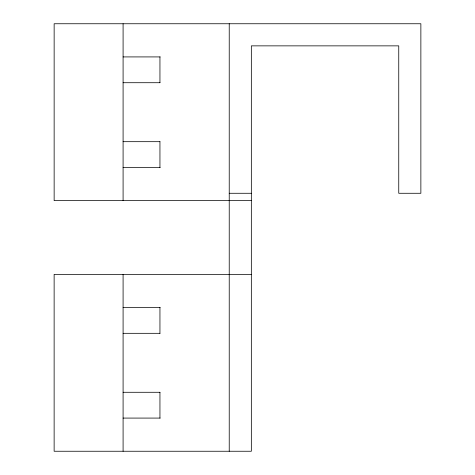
<?xml version="1.0" encoding="UTF-8"?>
<svg xmlns="http://www.w3.org/2000/svg" width="475" height="475" viewBox="0 0 475 475"><rect width="100%" height="100%" fill="white"/><g stroke="black" fill="none" stroke-linecap="round" stroke-linejoin="round"><path stroke-width="0.71" d="M123.09 56.917L160.194 56.917M123.09 82.715L159.998 82.715M123.09 141.681L159.998 141.681M123.09 167.479L160.194 167.479M229.229 193.277L251.34 193.277M251.34 200.646L54.144 200.646L54.144 23.75L420.868 23.75L420.868 193.277L398.751 193.277L398.751 45.861L251.34 45.861L251.34 451.25L54.132 451.25L54.132 274.354L251.34 274.354M123.09 307.521L160.194 307.521M123.09 333.319L159.998 333.319M123.09 392.285L159.998 392.285M123.09 418.083L160.194 418.083M229.229 23.75L229.229 451.25M159.944 56.917L159.944 82.715M159.944 141.681L159.944 167.479M159.944 307.521L159.944 333.319M159.944 392.285L159.944 418.083M123.09 23.75L123.09 200.646M123.09 274.354L123.09 451.25"/></g></svg>
